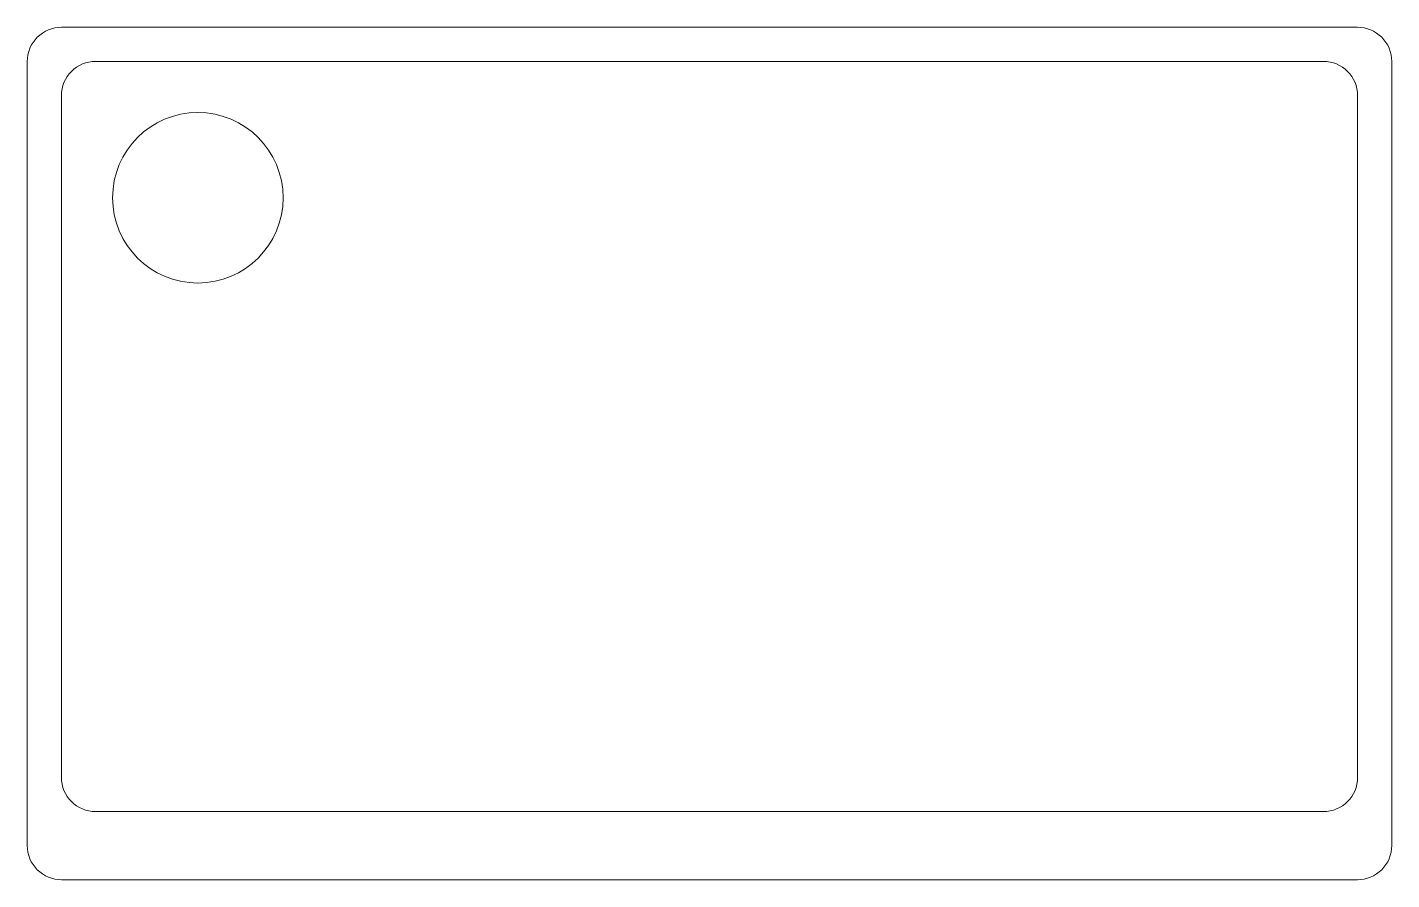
# Model space of a CAD drawing. Extents: x 0 to 400, y 0 to 250.
import ezdxf

# ---------------------------------------------------------------- set-up
doc = ezdxf.new("R2010")
doc.units = 0
doc.layers.get('0').update_dxf_attribs({"linetype": 'CONTINUOUS', "lineweight": 5, "true_color": 0xffffff})

# ---------------------------------------------------------------- blocks, each defined once
blk = doc.blocks.new('FILLET_CS')
for points in [[(10, 250), (390, 250, -0.414214), (400, 240), (400, 10, -0.414214), (390, 0), (10, 0, -0.414214), (0, 10), (0, 240, -0.414214)], [(10, 250), (390, 250, -0.414214), (400, 240), (400, 10, -0.414214), (390, 0), (10, 0, -0.414214), (0, 10), (0, 240, -0.414214)], [(390, 230, 0.414214), (380, 240), (20, 240, 0.414214), (10, 230), (10, 30, 0.414214), (20, 20), (380, 20, 0.414214), (390, 30)]]:
    blk.add_lwpolyline(points, format="xyb", close=True)
at = {"color": 0}
blk.add_circle((50, 200), 25, dxfattribs=at)

msp = doc.modelspace()

# ---------------------------------------------------------------- block references
msp.add_blockref('FILLET_CS', (0, 0))

doc.saveas('drawing.dxf')
